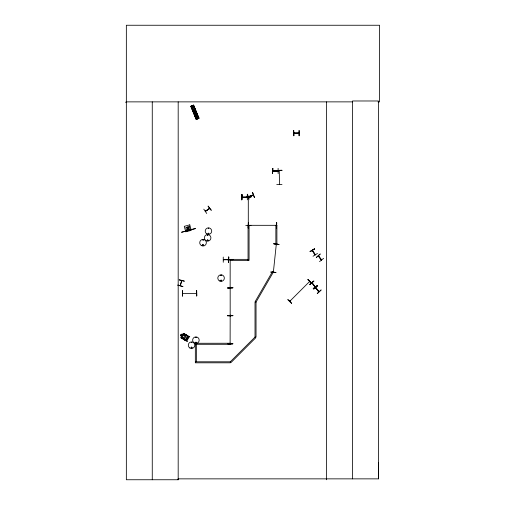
<?xml version="1.0" encoding="UTF-8"?>
<svg xmlns="http://www.w3.org/2000/svg" width="505" height="505" viewBox="0 0 505 505"><rect width="100%" height="100%" fill="white"/><g stroke="black" fill="none" stroke-linecap="round" stroke-linejoin="round"><path stroke-width="0.76" d="M178.183 101.871L178.183 479.75L178.189 478.86L378.441 478.86L378.479 462.428M180.304 285.71L180.664 285.199M181.484 281.083L181.806 280.679M209.594 208.432L205.226 211.21L205.705 210.907M273.811 243.713L279.006 244.496L273.817 243.688M273.356 272.075L273.426 271.57L273.615 272.062M273.584 272.062L273.401 271.639M276.229 244.691L276.304 244.224M276.488 244.243L276.431 244.824L276.279 244.294M273.375 272.094L276.298 244.281M181.794 280.736L180.279 285.59M230.129 288.248L230.173 287.257L230.337 287.73M230.331 315.726C230.69 313.327 230.141 318.503 230.337 315.322M202.549 245.02C203.427 246.844 203.698 243.763 202.631 244.919M203.199 239.982L203.161 239.913M191.281 342.466L191.843 342.39L191.313 342.529M191.073 347.503C192.721 349.523 191.723 346.133 191.332 347.225M191.521 342.308L191.452 342.352M207.366 235.065L207.896 235.28L207.422 235.008M207.946 240.393C207.164 239.048 207.505 241.655 207.915 240.153M196.199 337.435L195.662 337.574L196.136 337.302M196.42 342.605C195.1 344.139 195.637 341.09 196.369 342.485M220.59 280.401C221.468 282.226 221.739 279.139 220.672 280.294M221.424 280.622C220.647 279.423 220.855 281.436 221.297 280.755M221.537 280.654L221.411 280.199M318.807 291.865L315.606 287.705M248.334 196.578L248.927 196.622M230.141 343.305L230.173 343.779M318.283 256.048L321.401 259.987M321.622 259.879L318.409 255.871L321.47 260.075M279.252 170.444L279.499 184.199M177.848 285.098L182.861 286.651M179.18 279.997L184.275 281.247M180.317 285.653L181.573 280.736M312.5 250.36L312.608 251.017M276.469 244.717L276.5 244.357M248.391 196.559L253.333 194.98M253.384 195.157L248.511 196.843L253.39 195.151L252.872 195.1M196.559 293.5L182.564 293.506M208.578 228.285L208.615 228.304M208.723 228.525C208.552 227.326 207.833 229.207 208.729 228.449M207.763 235.21L207.763 235.071M208.786 233.733C208.508 232.332 207.801 234.396 208.698 233.777M208.085 240.563C207.789 238.442 206.488 241.762 208.104 240.437M195.599 342.428C195.877 343.829 196.584 341.765 195.688 342.384M315.335 286.947L314.855 286.72M230.173 315.701L230.173 287.837M228.519 259.551L223.286 259.557L223.854 259.583M227.932 259.557L227.932 259.822M314.842 254.444L315.322 254.766M242.009 197.127L242.646 197.36M272.864 170.873L278.11 171.113M293.841 133.049L294.39 133.269M197.36 118.763L197.689 118.643L197.177 118.227M180.449 335.661L181.308 334.171L182.501 334.922L183.309 334.398L185.449 335.636L185.935 336.911L185.133 338.299L183.788 338.514L181.648 337.283L181.693 336.317L180.449 335.661L181.339 334.19M181.661 336.298L181.042 337.359L181.175 338.072L187.248 341.557L187.456 341.191L186.869 340.85L189.148 336.904L189.792 336.841L184.735 333.925L184.527 334.285M182.469 334.91L183.012 333.868L183.751 333.597M181.977 338.514L182.191 338.148M185.606 339.966L187.589 336.538M186.799 335.421L183.706 333.635L186.831 335.377L187.677 336.545L185.657 340.042L184.218 339.827M186.345 340.547L186.503 340.269L181.339 337.283L181.175 337.567L186.408 340.585L188.668 336.677L183.429 333.653L183.264 333.931L188.428 336.911L188.592 336.633M289.813 301.226L290.129 300.917M309.742 281.645L309.3 281.796L309.672 281.418M202.77 244.994C204.336 244.71 202.032 246.086 203.042 244.843M276.45 225.318L248.428 225.318C249.666 225.451 247.999 225.672 248.29 224.813M248.428 225.318L248.498 224.826M293.891 133.049L299.086 133.049L293.841 133.232M298.499 133.232L299.01 133.03M209.468 208.275L209.177 208.792M287.812 299.705L291.562 303.372M290.224 300.86L289.857 301.232L309.634 281.455L309.262 281.834M289.984 301.365L290.318 301.049M311.806 283.116L307.898 279.612L311.787 283.135M248.498 197.423L248.296 197.84L248.529 197.423M230.312 288.248L230.349 287.307M315.562 287.85L318.882 291.808L315.612 287.812M313.618 289.277L317.677 285.956M320.183 254.04L316.256 257.525L320.17 254.021M319.539 261.622L323.629 258.339M309.773 284.34L313.864 281.058M309.893 284.492L313.851 281.039L309.937 284.549M312.267 283.494L312.084 282.844L315.082 287.004M313.226 288.652L317.493 285.59M313.264 288.696L317.355 285.42M317.475 285.571L313.22 288.639M203.786 209.165L206.747 213.489M208.092 206.173L211.305 210.326L208.148 206.128M314.552 248.927L310.032 251.597L314.59 248.99M310.045 251.616L314.445 248.763M317.487 253.447L313.043 256.243M315.088 254.924L312.582 250.947M230.356 343.779L230.349 343.248L195.334 343.28L195.334 362.811L230.293 362.811L230.293 361.795L255.019 337.069L255.019 302.11L256.035 302.11L273.521 271.829L272.637 271.324L255.151 301.599L256.035 302.11L256.035 337.069L255.019 337.069L255.738 337.794L231.019 362.514L230.293 361.795L195.334 361.795M208.395 233.253L208.174 233.638M208.609 234.049C209.752 232.376 206.943 233.682 208.477 234.03M203.117 240.26L203.042 239.692L203.042 240.241M183.738 333.653L183.037 333.912L181.093 337.359L181.219 338.028M191.553 107.559L193.983 106.568M191.919 108.449L194.343 107.458M192.462 109.781L194.892 108.796M192.942 110.967L195.372 109.983M193.491 112.306L195.915 111.315M195.826 118.031L198.257 117.04M195.58 118.58L198.818 117.255M195.618 118.681L198.856 117.356M197.095 118.221L197.48 118.069M197.101 118.246L197.455 118.138M197.329 118.795L197.707 118.637M248.511 196.767L253.409 195.208L248.391 196.748M247.494 194.185L249.161 199.159M252.563 192.569L254.413 197.487M254.432 197.48L252.633 192.55M187.38 227.218L187.784 227.111M187.077 227.528L188.201 227.225M187.45 230.444L189.419 229.914M181.598 232.161L195.353 228.475M181.636 232.306L195.391 228.62M187.544 230.798L189.514 230.267M276.342 225.527L275.888 225.533M277.996 171.113L272.877 171.088M246.781 197.095L247.254 197.127M319.122 291.587L315.859 287.642M191.445 347.181L192.02 347.516M191.565 347.995C192.525 346.935 190.631 347.655 191.408 347.907M182.545 296.006L182.4 290.766L182.564 296.006M196.584 290.766L196.748 296.006L196.603 290.766M245.758 225.407L251.004 225.413M275.926 225.325L276.399 225.318M248.125 228.033L248.359 222.787L248.353 228.033M223.254 257.058L223.254 262.297M223.343 259.785L232.887 259.709M227.597 287.661L232.843 287.698M232.843 315.776L227.597 315.846M232.887 343.76L227.641 343.791L232.887 343.798L229.895 344.069M125.429 102.187L126.345 102.18M276.753 184.483L281.998 184.502M126.345 101.871L352.522 101.871M377.992 101.871L379.571 101.871L379.571 25.25L126.345 25.25L126.345 479.75L178.221 479.75L178.221 478.86M293.55 130.517L293.828 135.763L293.569 130.517M299.086 130.517L299.086 135.763M293.891 133.232L299.086 133.232M278.11 168.342L278.141 173.587M272.915 170.873L278.11 170.873M247.254 194.595L247.33 199.835M247.204 197.127L242.065 197.127L247.147 197.095M248.05 259.362L230.57 259.362L230.57 260.378L249.066 260.378L249.066 225.419L248.05 225.419L248.05 260.378M195.334 344.303L230.293 344.303L230.293 343.28M312.166 282.901L315.29 286.84M315.133 287.017L311.964 283.065M273.792 243.94L279.012 244.42M270.844 271.974L276.065 272.416L270.825 272.17M221.152 275.08L220.938 275.604L221.209 275.13M184.243 339.77L185.625 340.023M179.25 279.738L184.319 281.064M177.836 285.142L182.911 286.468M205.333 211.393L209.676 208.445L205.402 211.343M230.356 259.759L230.122 260.233M187.645 336.526L186.799 335.358M318.876 291.663L315.657 287.812M230.141 316.25L230.173 315.751L230.116 343.671M307.924 279.587L311.654 283.273M287.964 299.547L291.694 303.234M315.063 254.804L312.349 250.568M312.494 250.411L315.284 254.659M193.56 105.166L198.932 118.322M193.428 105.223L198.8 118.372M193.301 105.274L198.667 118.429M193.251 105.293L198.61 118.448M193.15 105.337L198.503 118.492M193.093 105.362L198.459 118.511M192.986 105.406L198.301 118.574M193.112 106.157L193.674 107.546M194.242 108.928L194.804 110.311M195.372 111.7L197.632 117.236M193.049 106.183L193.63 107.565M194.179 108.954L197.581 117.255M197.954 118.719L197.215 119.016M191.673 105.955L193.655 110.797M194.217 112.179L196.464 117.722M192.178 107.363L196.42 117.741M191.509 106.018L196.824 119.193M191.351 106.082L196.716 119.237M191.294 106.107L196.672 119.256M191.193 106.151L196.571 119.294M191.143 106.17L196.508 119.319M191.01 106.227L196.401 119.363M190.884 106.277L196.249 119.426M188.125 226.947L188.409 228.001L187.286 228.304L187.001 227.244M230.147 260.233L230.173 259.816L230.147 287.73M276.475 222.787L276.544 228.033M248.29 224.864L248.29 225.337L248.29 197.367M230.173 287.313L230.173 287.787M228.576 257.02L228.569 262.265M196.716 290.76L196.634 296.006M182.507 290.766L182.425 296.012M378.441 478.86L378.441 100.981L352.522 100.981L352.522 478.86M326.602 101.871L326.602 479.75M299.118 130.517L299.118 135.763M293.803 130.517L293.765 135.763M241.939 194.595L241.939 199.835M241.743 194.595L241.743 199.835M223.904 259.753L223.361 259.753M196.357 344.309L196.357 361.795M152.264 101.871L152.264 479.75M193.851 111.062C194.842 113.183 195.372 109.288 193.851 111.062M220.925 275.313L221.234 275.402L220.938 275.275M181.396 334.619L180.885 335.516L181.263 335.737L181.781 334.84L181.396 334.619M182.879 335.143L182.078 336.538L184.218 337.769L185.019 336.38L182.879 335.143M321.073 290.015L317.216 293.575L321.047 289.99M193.623 105.147L190.821 106.302L196.186 119.451L198.989 118.296L193.611 105.147M189.773 224.858L184.281 226.328L185.752 231.814L191.243 230.343L189.773 224.858M189.287 226.631L185.84 227.559L186.515 230.091L189.968 229.169L189.287 226.631M188.542 228.494L187.418 228.797L187.62 229.567L188.75 229.264L188.542 228.494M251.004 197.032L245.758 197.329L251.004 197.007M276.727 222.787L276.481 228.033L276.702 222.787M228.79 257.02L228.531 262.265L228.79 257.02M232.887 259.475L227.641 259.778L232.887 259.45M232.887 287.825L227.648 288.147L232.887 287.825M232.887 315.391L227.641 315.713L232.887 315.391M281.992 170.292L276.753 170.444L281.992 170.28M272.864 168.342L272.574 173.587L272.851 168.342M242.009 194.595L241.718 199.835L242.002 194.595M276.892 225.28L275.869 225.28L275.869 243.984L276.892 243.984L276.892 225.28M219.441 280.913A3.27 3.27 0 0 0 224.353 278.078A3.27 3.27 0 0 0 219.441 275.244A3.27 3.27 0 0 0 219.441 280.913M206.848 233.922A3.251 3.251 0 0 0 211.728 231.107A3.251 3.251 0 0 0 206.848 228.292A3.251 3.251 0 0 0 206.848 233.922M189.93 348.021A3.27 3.27 0 0 0 194.835 345.186A3.27 3.27 0 0 0 189.93 342.352A3.27 3.27 0 0 0 189.93 348.021M194.273 342.99A3.276 3.276 0 0 0 199.185 340.155A3.276 3.276 0 0 0 194.273 337.315A3.276 3.276 0 0 0 194.273 342.99M206.008 240.702A3.276 3.276 0 0 0 210.92 237.861A3.276 3.276 0 0 0 206.008 235.021A3.276 3.276 0 0 0 206.008 240.702M201.381 245.575A3.314 3.314 0 0 0 206.356 242.703A3.314 3.314 0 0 0 201.381 239.831A3.314 3.314 0 0 0 201.381 245.575"/></g></svg>
